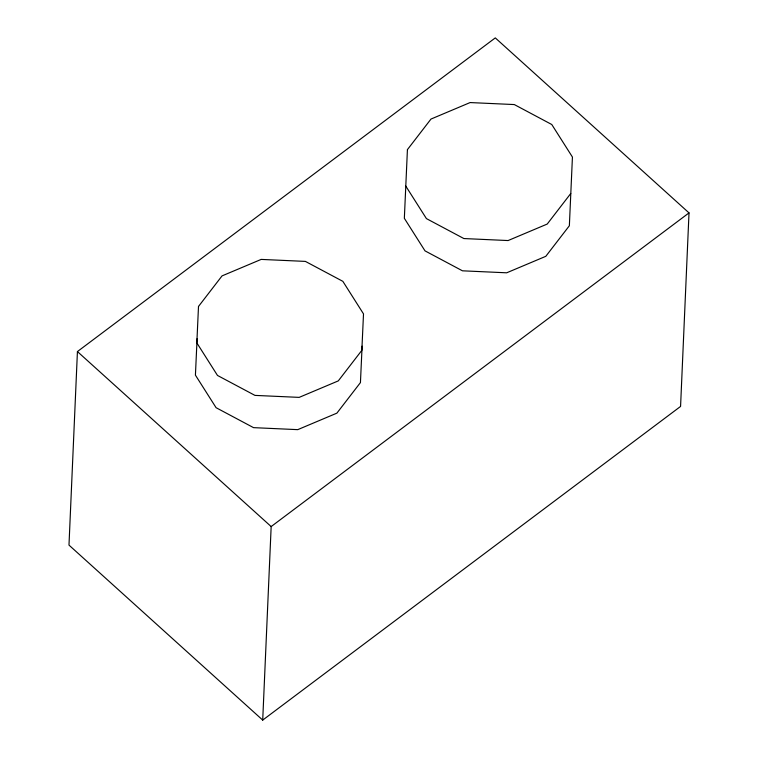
<?xml version="1.0" encoding="UTF-8"?>
<svg xmlns="http://www.w3.org/2000/svg" width="758" height="758" viewBox="0 0 758 758"><rect width="100%" height="100%" fill="white"/><g stroke="black" fill="none" stroke-linecap="round" stroke-linejoin="round"><path stroke-width="1.14" d="M77.43 351.57L68.987 545.106L262.713 720.1L680.57 406.43L689.013 212.894L495.287 37.9L77.43 351.57L271.165 526.564L262.713 720.1M197.089 338.712L195.422 375.144L216.087 407.7L253.542 427.645L297.761 429.644L336.884 413.148L360.438 382.591L362.106 346.15M570.765 193.498L547.219 224.055L508.087 240.551L463.877 238.552L426.422 218.607L405.757 186.061M271.165 526.564L689.013 212.894M198.501 306.45L196.834 342.891L217.489 375.447L254.953 395.392L299.164 397.381L338.286 380.895L361.841 350.338L363.508 313.897L342.853 281.341L305.389 261.396L261.178 259.407L222.047 275.893L198.501 306.45M407.425 149.62L404.346 218.313L425.011 250.87L462.465 270.814L506.685 272.804L545.807 256.318L569.362 225.751L572.432 157.058L551.777 124.511L514.312 104.566L470.102 102.567L430.98 119.063L407.425 149.62"/></g></svg>
